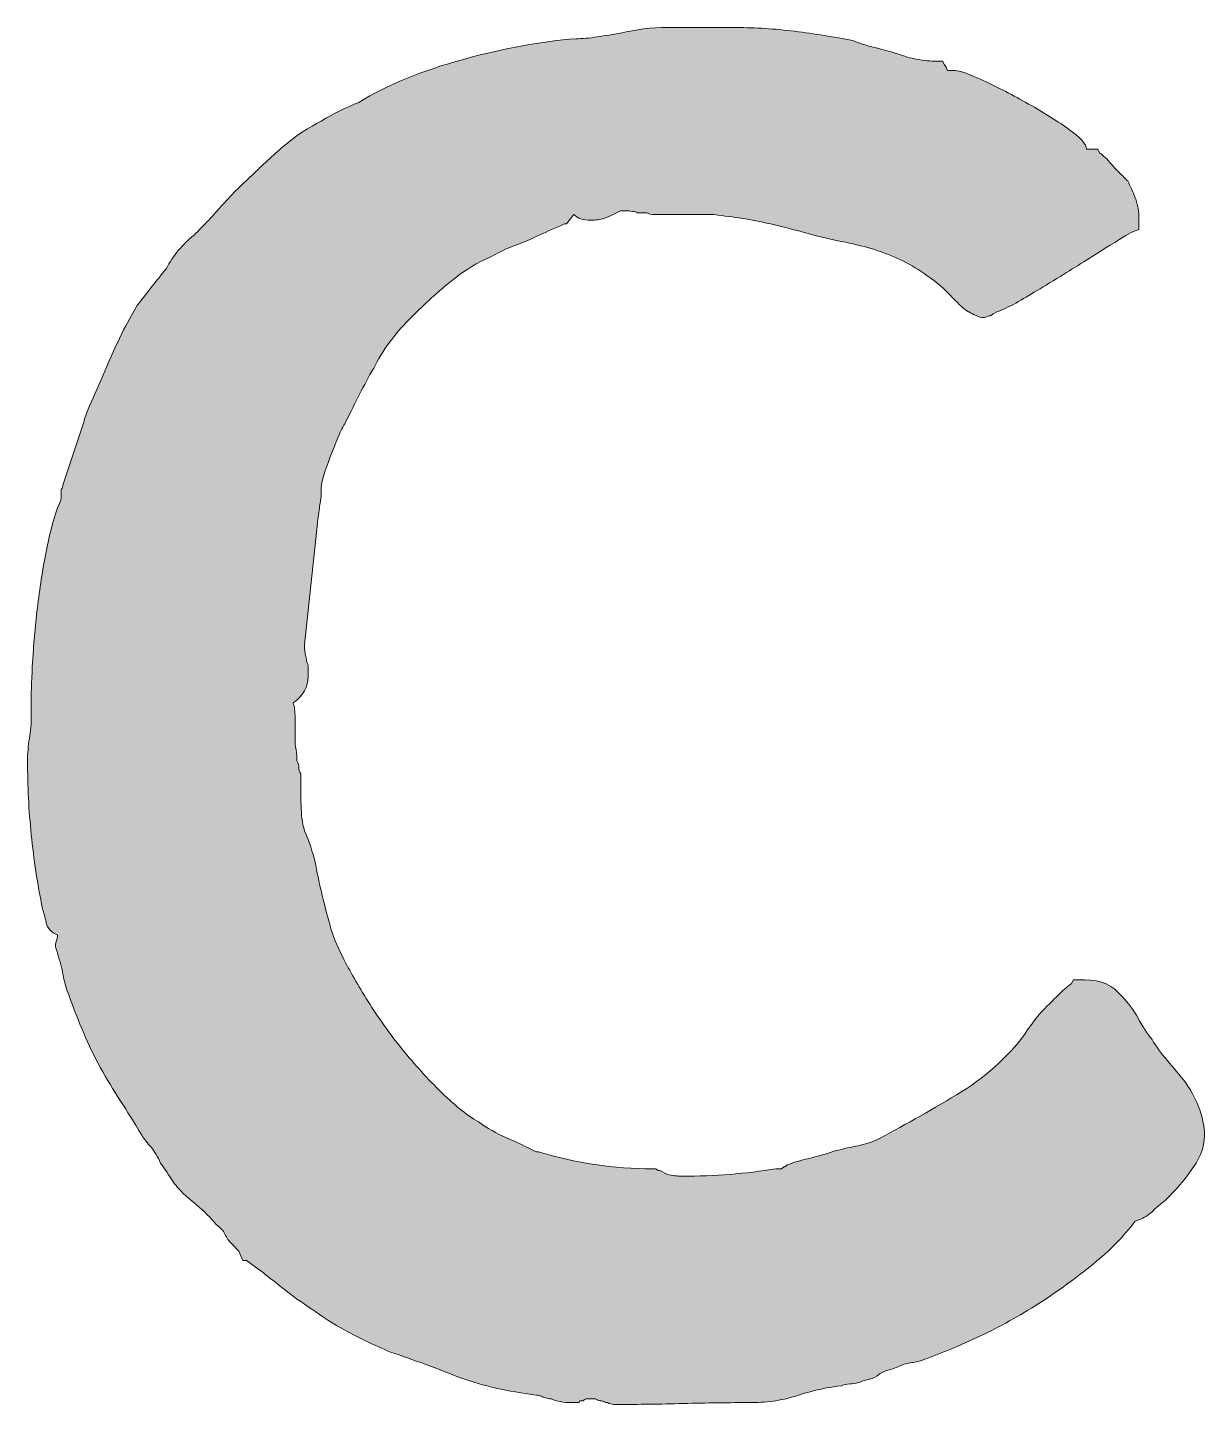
# Model space of a CAD drawing. Header units: inches. Extents: x 35 to 465, y -451 to -49.
# Drawn here: x 136.1 to 210.8, y -287.6 to -200.2 of the extents above; entities that cross this region are included whole.
import ezdxf

# ---------------------------------------------------------------- set-up
doc = ezdxf.new("R2010")
doc.units = ezdxf.units.IN
doc.header["$MEASUREMENT"] = 0
doc.layers.add('Layer 1', color=7, linetype='Continuous')

# ---------------------------------------------------------------- blocks, each defined once
blk = doc.blocks.new('block 11')
at = {"layer": 'Layer 1', "true_color": 0x0b0b0b}
h = blk.add_hatch(color=28, dxfattribs=at)
h.dxf.hatch_style = 2
edge = h.paths.add_edge_path()
edge.add_spline(control_points=[(149.559, -277.822), (149.559, -277.822), (149.086, -277.347), (149.086, -277.347), (148.925, -277.19), (148.788, -276.992), (148.669, -276.754), (148.552, -276.516), (148.373, -276.32), (148.135, -276.161), (147.739, -275.686), (147.324, -275.27), (146.89, -274.915), (146.454, -274.558), (146.156, -274.303), (146, -274.143), (145.683, -273.827), (145.424, -273.51), (145.228, -273.193), (145.03, -272.878), (144.813, -272.561), (144.575, -272.244), (144.415, -271.849), (144.219, -271.514), (143.981, -271.235), (143.743, -270.959), (143.545, -270.702), (143.389, -270.464), (142.913, -269.673), (142.457, -268.942), (142.023, -268.268), (141.587, -267.597), (141.172, -266.903), (140.776, -266.191), (140.38, -265.479), (140.024, -264.748), (139.709, -263.996), (139.392, -263.245), (139.075, -262.434), (138.76, -261.562), (138.599, -261.168), (138.481, -260.752), (138.403, -260.316), (138.324, -259.882), (138.205, -259.426), (138.047, -258.951), (138.047, -258.873), (138.028, -258.794), (137.988, -258.714), (137.947, -258.636), (137.928, -258.556), (137.928, -258.477), (137.928, -258.319), (137.947, -258.201), (137.988, -258.121), (138.028, -258.043), (138.047, -257.924), (138.047, -257.765), (137.651, -257.606), (137.413, -257.349), (137.336, -256.993), (137.256, -256.637), (137.175, -256.341), (137.098, -256.103), (136.781, -254.521), (136.543, -252.958), (136.387, -251.415), (136.226, -249.872), (136.149, -248.311), (136.149, -246.727), (136.149, -246.253), (136.187, -245.777), (136.268, -245.303), (136.345, -244.828), (136.387, -244.353), (136.387, -243.879), (136.387, -243.879), (136.387, -242.692), (136.387, -242.692), (136.387, -241.98), (136.424, -241.051), (136.504, -239.903), (136.583, -238.756), (136.702, -237.57), (136.86, -236.343), (137.019, -235.116), (137.217, -233.95), (137.454, -232.841), (137.692, -231.734), (137.967, -230.823), (138.284, -230.111), (138.284, -230.111), (138.284, -229.992), (138.284, -229.992), (138.284, -229.992), (138.284, -229.874), (138.284, -229.874), (138.284, -229.874), (138.284, -229.518), (138.284, -229.518), (138.362, -229.439), (138.403, -229.322), (138.403, -229.162), (138.403, -229.162), (139.709, -225.245), (139.709, -225.245), (139.786, -224.93), (139.986, -224.414), (140.303, -223.702), (140.618, -222.99), (140.955, -222.219), (141.312, -221.388), (141.667, -220.558), (142.023, -219.806), (142.38, -219.133), (142.736, -218.462), (142.991, -218.005), (143.151, -217.768), (143.466, -217.373), (143.762, -216.997), (144.041, -216.641), (144.317, -216.285), (144.613, -215.91), (144.932, -215.514), (145.405, -214.643), (146, -213.931), (146.711, -213.377), (147.344, -212.744), (147.958, -212.092), (148.552, -211.418), (149.144, -210.748), (149.797, -210.094), (150.51, -209.46), (151.142, -208.828), (151.815, -208.214), (152.526, -207.621), (153.239, -207.027), (153.99, -206.534), (154.782, -206.137), (155.571, -205.662), (156.363, -205.268), (157.155, -204.95), (158.974, -203.844), (161.19, -202.932), (163.801, -202.22), (166.414, -201.508), (168.787, -201.074), (170.922, -200.915), (171.318, -200.915), (171.773, -200.876), (172.288, -200.796), (172.801, -200.719), (173.297, -200.639), (173.77, -200.559), (174.721, -200.322), (175.71, -200.203), (176.738, -200.203), (176.738, -200.203), (181.129, -200.203), (181.129, -200.203), (182.316, -200.203), (183.542, -200.283), (184.809, -200.441), (186.073, -200.6), (187.301, -200.796), (188.488, -201.034), (188.884, -201.193), (189.32, -201.33), (189.793, -201.449), (190.268, -201.568), (190.781, -201.707), (191.336, -201.865), (191.732, -202.024), (192.147, -202.143), (192.583, -202.22), (193.017, -202.301), (193.432, -202.339), (193.828, -202.339), (193.828, -202.339), (194.184, -202.339), (194.184, -202.339), (194.184, -202.339), (194.303, -202.577), (194.303, -202.577), (194.381, -202.656), (194.422, -202.716), (194.422, -202.754), (194.422, -202.796), (194.462, -202.855), (194.541, -202.932), (194.541, -202.932), (195.016, -202.932), (195.016, -202.932), (195.252, -202.932), (195.805, -203.132), (196.676, -203.526), (197.546, -203.923), (198.476, -204.397), (199.466, -204.95), (200.455, -205.505), (201.345, -206.059), (202.137, -206.612), (202.926, -207.166), (203.324, -207.602), (203.324, -207.917), (203.324, -207.917), (203.797, -207.917), (203.797, -207.917), (203.797, -207.917), (204.035, -207.917), (204.035, -207.917), (204.035, -207.917), (204.154, -208.155), (204.154, -208.155), (204.469, -208.393), (204.748, -208.67), (204.986, -208.986), (205.142, -209.145), (205.301, -209.303), (205.459, -209.46), (205.618, -209.62), (205.774, -209.777), (205.935, -209.935), (206.093, -210.252), (206.25, -210.608), (206.41, -211.003), (206.566, -211.4), (206.646, -211.875), (206.646, -212.427), (206.646, -212.427), (206.646, -213.021), (206.646, -213.021), (206.646, -213.021), (206.291, -213.14), (206.291, -213.14), (205.974, -213.299), (205.38, -213.655), (204.51, -214.207), (203.639, -214.762), (202.69, -215.355), (201.662, -215.988), (201.028, -216.385), (200.475, -216.721), (200, -216.997), (199.525, -217.274), (199.089, -217.531), (198.695, -217.768), (198.219, -218.005), (197.865, -218.165), (197.627, -218.243), (197.627, -218.243), (197.389, -218.362), (197.389, -218.362), (197.389, -218.362), (197.271, -218.48), (197.271, -218.48), (197.191, -218.48), (197.11, -218.501), (197.033, -218.539), (196.954, -218.581), (196.874, -218.599), (196.795, -218.599), (196.637, -218.599), (196.478, -218.56), (196.322, -218.48), (196.161, -218.402), (196.005, -218.322), (195.846, -218.243), (195.686, -218.165), (195.45, -217.967), (195.135, -217.65), (195.054, -217.572), (194.975, -217.492), (194.897, -217.412), (194.816, -217.334), (194.698, -217.216), (194.541, -217.056), (194.541, -217.056), (194.184, -216.7), (194.184, -216.7), (193.156, -215.83), (192.126, -215.178), (191.098, -214.742), (190.07, -214.308), (188.884, -213.97), (187.539, -213.733), (186.826, -213.575), (186.115, -213.397), (185.402, -213.199), (184.69, -213.002), (183.977, -212.825), (183.266, -212.665), (182.632, -212.507), (182.038, -212.389), (181.486, -212.309), (180.931, -212.231), (180.339, -212.151), (179.705, -212.071), (179.705, -212.071), (176.026, -212.071), (176.026, -212.071), (175.71, -212.071), (175.511, -212.032), (175.432, -211.953), (175.432, -211.953), (174.84, -211.953), (174.84, -211.953), (174.68, -211.875), (174.404, -211.834), (174.008, -211.834), (174.008, -211.834), (173.77, -211.834), (173.77, -211.834), (173.77, -211.834), (173.297, -212.071), (173.297, -212.071), (173.137, -212.151), (172.94, -212.231), (172.703, -212.309), (172.465, -212.389), (172.188, -212.427), (171.873, -212.427), (171.397, -212.427), (171.041, -212.309), (170.803, -212.071), (170.803, -212.071), (170.33, -212.665), (170.33, -212.665), (170.33, -212.665), (170.211, -212.665), (170.211, -212.665), (169.656, -212.902), (169.122, -213.14), (168.609, -213.377), (168.092, -213.614), (167.638, -213.813), (167.244, -213.97), (166.768, -214.13), (166.353, -214.308), (165.997, -214.504), (165.642, -214.702), (165.265, -214.881), (164.871, -215.038), (164.158, -215.435), (163.446, -215.929), (162.733, -216.522), (162.022, -217.115), (161.23, -217.848), (160.36, -218.717), (159.41, -219.667), (158.657, -220.696), (158.104, -221.804), (157.787, -222.358), (157.491, -222.913), (157.214, -223.464), (156.937, -224.019), (156.64, -224.613), (156.325, -225.245), (156.165, -225.483), (156.007, -225.8), (155.85, -226.195), (155.69, -226.591), (155.533, -226.986), (155.375, -227.381), (154.979, -228.41), (154.782, -229.084), (154.782, -229.399), (154.782, -229.954), (154.741, -230.349), (154.664, -230.586), (154.664, -230.746), (154.643, -230.923), (154.603, -231.12), (154.564, -231.318), (154.545, -231.497), (154.545, -231.654), (154.545, -231.654), (153.713, -239.368), (153.713, -239.368), (153.713, -239.686), (153.752, -239.962), (153.832, -240.199), (153.832, -240.359), (153.851, -240.457), (153.892, -240.496), (153.93, -240.537), (153.95, -240.635), (153.95, -240.792), (153.95, -240.792), (153.95, -241.386), (153.95, -241.386), (153.95, -242.021), (153.634, -242.573), (153.002, -243.048), (153.079, -243.285), (153.12, -243.602), (153.12, -243.997), (153.12, -243.997), (153.12, -245.303), (153.12, -245.303), (153.12, -245.54), (153.139, -245.777), (153.179, -246.015), (153.219, -246.253), (153.239, -246.489), (153.239, -246.727), (153.317, -246.886), (153.358, -247.024), (153.358, -247.142), (153.358, -247.261), (153.396, -247.4), (153.477, -247.558), (153.477, -247.558), (153.477, -248.389), (153.477, -248.389), (153.477, -249.023), (153.494, -249.616), (153.535, -250.169), (153.575, -250.723), (153.713, -251.237), (153.95, -251.712), (154.188, -252.345), (154.365, -252.978), (154.484, -253.61), (154.603, -254.245), (154.741, -254.877), (154.901, -255.51), (155.058, -256.144), (155.216, -256.737), (155.375, -257.29), (155.533, -257.844), (155.771, -258.437), (156.088, -259.07), (156.482, -259.862), (156.995, -260.773), (157.631, -261.8), (158.263, -262.829), (158.974, -263.838), (159.766, -264.826), (160.556, -265.817), (161.386, -266.746), (162.258, -267.615), (163.129, -268.487), (163.959, -269.158), (164.752, -269.633), (165.304, -270.03), (165.897, -270.366), (166.531, -270.642), (167.164, -270.92), (167.796, -271.216), (168.43, -271.532), (168.43, -271.532), (168.549, -271.532), (168.549, -271.532), (170.922, -272.244), (173.335, -272.6), (175.789, -272.6), (175.947, -272.6), (176.045, -272.621), (176.085, -272.66), (176.125, -272.7), (176.183, -272.719), (176.264, -272.719), (176.264, -272.719), (176.738, -272.956), (176.738, -272.956), (177.053, -273.036), (177.371, -273.075), (177.688, -273.075), (178.714, -273.075), (179.724, -273.036), (180.714, -272.956), (181.702, -272.878), (182.672, -272.76), (183.623, -272.6), (183.623, -272.6), (183.977, -272.6), (183.977, -272.6), (184.057, -272.522), (184.115, -272.481), (184.157, -272.481), (184.194, -272.481), (184.255, -272.443), (184.334, -272.362), (184.728, -272.205), (185.183, -272.066), (185.7, -271.947), (186.213, -271.829), (186.707, -271.691), (187.182, -271.532), (187.735, -271.374), (188.231, -271.255), (188.667, -271.176), (189.101, -271.098), (189.516, -270.979), (189.912, -270.819), (191.574, -269.95), (193.294, -268.98), (195.075, -267.912), (196.856, -266.844), (198.299, -265.558), (199.408, -264.055), (199.802, -263.422), (200.277, -262.829), (200.832, -262.274), (201.068, -262.038), (201.305, -261.8), (201.543, -261.562), (201.781, -261.325), (202.056, -261.088), (202.373, -260.85), (202.373, -260.85), (202.492, -260.613), (202.492, -260.613), (202.492, -260.613), (203.205, -260.613), (203.205, -260.613), (204.233, -260.613), (205.023, -260.969), (205.578, -261.681), (205.974, -262.078), (206.31, -262.533), (206.587, -263.046), (206.863, -263.562), (207.161, -264.016), (207.478, -264.411), (207.715, -264.808), (208.03, -265.241), (208.426, -265.717), (208.823, -266.191), (209.217, -266.666), (209.613, -267.141), (210.403, -268.328), (210.801, -269.437), (210.801, -270.464), (210.801, -271.255), (210.483, -272.047), (209.851, -272.838), (209.534, -273.312), (209.021, -273.905), (208.308, -274.618), (208.07, -274.777), (207.753, -275.053), (207.359, -275.449), (207.042, -275.686), (206.725, -275.846), (206.41, -275.923), (205.697, -276.873), (204.806, -277.783), (203.739, -278.652), (202.671, -279.525), (201.522, -280.355), (200.296, -281.145), (199.07, -281.938), (197.823, -282.629), (196.559, -283.222), (195.292, -283.815), (194.105, -284.311), (192.998, -284.706), (192.838, -284.786), (192.621, -284.844), (192.345, -284.884), (192.066, -284.925), (191.811, -284.984), (191.574, -285.061), (191.257, -285.222), (190.998, -285.32), (190.802, -285.358), (190.604, -285.399), (190.387, -285.496), (190.15, -285.656), (189.989, -285.813), (189.793, -285.911), (189.555, -285.952), (189.32, -285.991), (189.12, -286.05), (188.963, -286.13), (188.725, -286.208), (188.507, -286.249), (188.31, -286.249), (188.112, -286.249), (187.933, -286.287), (187.777, -286.368), (186.984, -286.445), (186.073, -286.644), (185.047, -286.961), (184.572, -287.118), (184.096, -287.237), (183.623, -287.316), (183.147, -287.395), (182.632, -287.435), (182.08, -287.435), (180.656, -287.435), (179.211, -287.454), (177.747, -287.495), (176.283, -287.533), (174.878, -287.554), (173.535, -287.554), (173.216, -287.554), (173.018, -287.514), (172.94, -287.435), (172.861, -287.435), (172.78, -287.416), (172.703, -287.376), (172.623, -287.335), (172.544, -287.316), (172.465, -287.316), (172.386, -287.316), (172.327, -287.297), (172.288, -287.257), (172.246, -287.217), (172.188, -287.199), (172.11, -287.199), (172.11, -287.199), (171.754, -287.199), (171.754, -287.199), (171.754, -287.199), (171.635, -287.199), (171.635, -287.199), (171.556, -287.199), (171.475, -287.237), (171.397, -287.316), (171.397, -287.316), (171.279, -287.316), (171.279, -287.316), (171.199, -287.316), (171.16, -287.335), (171.16, -287.376), (171.16, -287.416), (171.12, -287.435), (171.041, -287.435), (171.041, -287.435), (170.686, -287.435), (170.686, -287.435), (170.132, -287.435), (169.696, -287.356), (169.379, -287.199), (169.22, -287.199), (169.102, -287.178), (169.024, -287.139), (168.943, -287.098), (168.864, -287.08), (168.787, -287.08), (168.707, -287), (168.589, -286.961), (168.43, -286.961), (166.61, -286.723), (165.027, -286.368), (163.682, -285.892), (162.892, -285.575), (162.12, -285.281), (161.37, -285.003), (160.615, -284.727), (159.885, -284.468), (159.174, -284.231), (158.065, -283.756), (157.114, -283.302), (156.325, -282.867), (155.533, -282.432), (154.82, -281.976), (154.188, -281.501), (153.554, -281.107), (152.922, -280.652), (152.289, -280.136), (151.655, -279.623), (150.904, -279.05), (150.034, -278.416), (150.034, -278.416), (149.797, -278.416), (149.797, -278.416), (149.797, -278.416), (149.559, -277.822), (149.559, -277.822)], knot_values=[0, 0, 0, 0, 1, 1, 1, 2, 2, 2, 3, 3, 3, 4, 4, 4, 5, 5, 5, 6, 6, 6, 7, 7, 7, 8, 8, 8, 9, 9, 9, 10, 10, 10, 11, 11, 11, 12, 12, 12, 13, 13, 13, 14, 14, 14, 15, 15, 15, 16, 16, 16, 17, 17, 17, 18, 18, 18, 19, 19, 19, 20, 20, 20, 21, 21, 21, 22, 22, 22, 23, 23, 23, 24, 24, 24, 25, 25, 25, 26, 26, 26, 27, 27, 27, 28, 28, 28, 29, 29, 29, 30, 30, 30, 31, 31, 31, 32, 32, 32, 33, 33, 33, 34, 34, 34, 35, 35, 35, 36, 36, 36, 37, 37, 37, 38, 38, 38, 39, 39, 39, 40, 40, 40, 41, 41, 41, 42, 42, 42, 43, 43, 43, 44, 44, 44, 45, 45, 45, 46, 46, 46, 47, 47, 47, 48, 48, 48, 49, 49, 49, 50, 50, 50, 51, 51, 51, 52, 52, 52, 53, 53, 53, 54, 54, 54, 55, 55, 55, 56, 56, 56, 57, 57, 57, 58, 58, 58, 59, 59, 59, 60, 60, 60, 61, 61, 61, 62, 62, 62, 63, 63, 63, 64, 64, 64, 65, 65, 65, 66, 66, 66, 67, 67, 67, 68, 68, 68, 69, 69, 69, 70, 70, 70, 71, 71, 71, 72, 72, 72, 73, 73, 73, 74, 74, 74, 75, 75, 75, 76, 76, 76, 77, 77, 77, 78, 78, 78, 79, 79, 79, 80, 80, 80, 81, 81, 81, 82, 82, 82, 83, 83, 83, 84, 84, 84, 85, 85, 85, 86, 86, 86, 87, 87, 87, 88, 88, 88, 89, 89, 89, 90, 90, 90, 91, 91, 91, 92, 92, 92, 93, 93, 93, 94, 94, 94, 95, 95, 95, 96, 96, 96, 97, 97, 97, 98, 98, 98, 99, 99, 99, 100, 100, 100, 101, 101, 101, 102, 102, 102, 103, 103, 103, 104, 104, 104, 105, 105, 105, 106, 106, 106, 107, 107, 107, 108, 108, 108, 109, 109, 109, 110, 110, 110, 111, 111, 111, 112, 112, 112, 113, 113, 113, 114, 114, 114, 115, 115, 115, 116, 116, 116, 117, 117, 117, 118, 118, 118, 119, 119, 119, 120, 120, 120, 121, 121, 121, 122, 122, 122, 123, 123, 123, 124, 124, 124, 125, 125, 125, 126, 126, 126, 127, 127, 127, 128, 128, 128, 129, 129, 129, 130, 130, 130, 131, 131, 131, 132, 132, 132, 133, 133, 133, 134, 134, 134, 135, 135, 135, 136, 136, 136, 137, 137, 137, 138, 138, 138, 139, 139, 139, 140, 140, 140, 141, 141, 141, 142, 142, 142, 143, 143, 143, 144, 144, 144, 145, 145, 145, 146, 146, 146, 147, 147, 147, 148, 148, 148, 149, 149, 149, 150, 150, 150, 151, 151, 151, 152, 152, 152, 153, 153, 153, 154, 154, 154, 155, 155, 155, 156, 156, 156, 157, 157, 157, 158, 158, 158, 159, 159, 159, 160, 160, 160, 161, 161, 161, 162, 162, 162, 163, 163, 163, 164, 164, 164, 165, 165, 165, 166, 166, 166, 167, 167, 167, 168, 168, 168, 169, 169, 169, 170, 170, 170, 171, 171, 171, 172, 172, 172, 173, 173, 173, 174, 174, 174, 175, 175, 175, 176, 176, 176, 177, 177, 177, 178, 178, 178, 179, 179, 179, 180, 180, 180, 181, 181, 181, 182, 182, 182, 183, 183, 183, 184, 184, 184, 185, 185, 185, 186, 186, 186, 187, 187, 187, 188, 188, 188, 189, 189, 189, 190, 190, 190, 191, 191, 191, 192, 192, 192, 193, 193, 193, 194, 194, 194, 195, 195, 195, 196, 196, 196, 197, 197, 197, 198, 198, 198, 199, 199, 199, 200, 200, 200, 201, 201, 201, 202, 202, 202, 203, 203, 203, 204, 204, 204, 205, 205, 205, 206, 206, 206, 207, 207, 207, 208, 208, 208, 209, 209, 209, 210, 210, 210, 211, 211, 211, 212, 212, 212, 213, 213, 213, 214, 214, 214, 215, 215, 215, 216, 216, 216, 217, 217, 217, 218, 218, 218, 219, 219, 219, 220, 220, 220, 221, 221, 221, 222, 222, 222, 223, 223, 223, 224, 224, 224, 224], degree=3, periodic=1)
at = {"layer": 'Layer 1', "lineweight": 0}
blk.add_open_spline([(149.559, -277.822), (149.559, -277.822), (149.086, -277.347), (149.086, -277.347), (148.925, -277.19), (148.788, -276.992), (148.669, -276.754), (148.552, -276.516), (148.373, -276.32), (148.135, -276.161), (147.739, -275.686), (147.324, -275.27), (146.89, -274.915), (146.454, -274.558), (146.156, -274.303), (146, -274.143), (145.683, -273.827), (145.424, -273.51), (145.228, -273.193), (145.03, -272.878), (144.813, -272.561), (144.575, -272.244), (144.415, -271.849), (144.219, -271.514), (143.981, -271.235), (143.743, -270.959), (143.545, -270.702), (143.389, -270.464), (142.913, -269.673), (142.457, -268.942), (142.023, -268.268), (141.587, -267.597), (141.172, -266.903), (140.776, -266.191), (140.38, -265.479), (140.024, -264.748), (139.709, -263.996), (139.392, -263.245), (139.075, -262.434), (138.76, -261.562), (138.599, -261.168), (138.481, -260.752), (138.403, -260.316), (138.324, -259.882), (138.205, -259.426), (138.047, -258.951), (138.047, -258.873), (138.028, -258.794), (137.988, -258.714), (137.947, -258.636), (137.928, -258.556), (137.928, -258.477), (137.928, -258.319), (137.947, -258.201), (137.988, -258.121), (138.028, -258.043), (138.047, -257.924), (138.047, -257.765), (137.651, -257.606), (137.413, -257.349), (137.336, -256.993), (137.256, -256.637), (137.175, -256.341), (137.098, -256.103), (136.781, -254.521), (136.543, -252.958), (136.387, -251.415), (136.226, -249.872), (136.149, -248.311), (136.149, -246.727), (136.149, -246.253), (136.187, -245.777), (136.268, -245.303), (136.345, -244.828), (136.387, -244.353), (136.387, -243.879), (136.387, -243.879), (136.387, -242.692), (136.387, -242.692), (136.387, -241.98), (136.424, -241.051), (136.504, -239.903), (136.583, -238.756), (136.702, -237.57), (136.86, -236.343), (137.019, -235.116), (137.217, -233.95), (137.454, -232.841), (137.692, -231.734), (137.967, -230.823), (138.284, -230.111), (138.284, -230.111), (138.284, -229.992), (138.284, -229.992), (138.284, -229.992), (138.284, -229.874), (138.284, -229.874), (138.284, -229.874), (138.284, -229.518), (138.284, -229.518), (138.362, -229.439), (138.403, -229.322), (138.403, -229.162), (138.403, -229.162), (139.709, -225.245), (139.709, -225.245), (139.786, -224.93), (139.986, -224.414), (140.303, -223.702), (140.618, -222.99), (140.955, -222.219), (141.312, -221.388), (141.667, -220.558), (142.023, -219.806), (142.38, -219.133), (142.736, -218.462), (142.991, -218.005), (143.151, -217.768), (143.466, -217.373), (143.762, -216.997), (144.041, -216.641), (144.317, -216.285), (144.613, -215.91), (144.932, -215.514), (145.405, -214.643), (146, -213.931), (146.711, -213.377), (147.344, -212.744), (147.958, -212.092), (148.552, -211.418), (149.144, -210.748), (149.797, -210.094), (150.51, -209.46), (151.142, -208.828), (151.815, -208.214), (152.526, -207.621), (153.239, -207.027), (153.99, -206.534), (154.782, -206.137), (155.571, -205.662), (156.363, -205.268), (157.155, -204.95), (158.974, -203.844), (161.19, -202.932), (163.801, -202.22), (166.414, -201.508), (168.787, -201.074), (170.922, -200.915), (171.318, -200.915), (171.773, -200.876), (172.288, -200.796), (172.801, -200.719), (173.297, -200.639), (173.77, -200.559), (174.721, -200.322), (175.71, -200.203), (176.738, -200.203), (176.738, -200.203), (181.129, -200.203), (181.129, -200.203), (182.316, -200.203), (183.542, -200.283), (184.809, -200.441), (186.073, -200.6), (187.301, -200.796), (188.488, -201.034), (188.884, -201.193), (189.32, -201.33), (189.793, -201.449), (190.268, -201.568), (190.781, -201.707), (191.336, -201.865), (191.732, -202.024), (192.147, -202.143), (192.583, -202.22), (193.017, -202.301), (193.432, -202.339), (193.828, -202.339), (193.828, -202.339), (194.184, -202.339), (194.184, -202.339), (194.184, -202.339), (194.303, -202.577), (194.303, -202.577), (194.381, -202.656), (194.422, -202.716), (194.422, -202.754), (194.422, -202.796), (194.462, -202.855), (194.541, -202.932), (194.541, -202.932), (195.016, -202.932), (195.016, -202.932), (195.252, -202.932), (195.805, -203.132), (196.676, -203.526), (197.546, -203.923), (198.476, -204.397), (199.466, -204.95), (200.455, -205.505), (201.345, -206.059), (202.137, -206.612), (202.926, -207.166), (203.324, -207.602), (203.324, -207.917), (203.324, -207.917), (203.797, -207.917), (203.797, -207.917), (203.797, -207.917), (204.035, -207.917), (204.035, -207.917), (204.035, -207.917), (204.154, -208.155), (204.154, -208.155), (204.469, -208.393), (204.748, -208.67), (204.986, -208.986), (205.142, -209.145), (205.301, -209.303), (205.459, -209.46), (205.618, -209.62), (205.774, -209.777), (205.935, -209.935), (206.093, -210.252), (206.25, -210.608), (206.41, -211.003), (206.566, -211.4), (206.646, -211.875), (206.646, -212.427), (206.646, -212.427), (206.646, -213.021), (206.646, -213.021), (206.646, -213.021), (206.291, -213.14), (206.291, -213.14), (205.974, -213.299), (205.38, -213.655), (204.51, -214.207), (203.639, -214.762), (202.69, -215.355), (201.662, -215.988), (201.028, -216.385), (200.475, -216.721), (200, -216.997), (199.525, -217.274), (199.089, -217.531), (198.695, -217.768), (198.219, -218.005), (197.865, -218.165), (197.627, -218.243), (197.627, -218.243), (197.389, -218.362), (197.389, -218.362), (197.389, -218.362), (197.271, -218.48), (197.271, -218.48), (197.191, -218.48), (197.11, -218.501), (197.033, -218.539), (196.954, -218.581), (196.874, -218.599), (196.795, -218.599), (196.637, -218.599), (196.478, -218.56), (196.322, -218.48), (196.161, -218.402), (196.005, -218.322), (195.846, -218.243), (195.686, -218.165), (195.45, -217.967), (195.135, -217.65), (195.054, -217.572), (194.975, -217.492), (194.897, -217.412), (194.816, -217.334), (194.698, -217.216), (194.541, -217.056), (194.541, -217.056), (194.184, -216.7), (194.184, -216.7), (193.156, -215.83), (192.126, -215.178), (191.098, -214.742), (190.07, -214.308), (188.884, -213.97), (187.539, -213.733), (186.826, -213.575), (186.115, -213.397), (185.402, -213.199), (184.69, -213.002), (183.977, -212.825), (183.266, -212.665), (182.632, -212.507), (182.038, -212.389), (181.486, -212.309), (180.931, -212.231), (180.339, -212.151), (179.705, -212.071), (179.705, -212.071), (176.026, -212.071), (176.026, -212.071), (175.71, -212.071), (175.511, -212.032), (175.432, -211.953), (175.432, -211.953), (174.84, -211.953), (174.84, -211.953), (174.68, -211.875), (174.404, -211.834), (174.008, -211.834), (174.008, -211.834), (173.77, -211.834), (173.77, -211.834), (173.77, -211.834), (173.297, -212.071), (173.297, -212.071), (173.137, -212.151), (172.94, -212.231), (172.703, -212.309), (172.465, -212.389), (172.188, -212.427), (171.873, -212.427), (171.397, -212.427), (171.041, -212.309), (170.803, -212.071), (170.803, -212.071), (170.33, -212.665), (170.33, -212.665), (170.33, -212.665), (170.211, -212.665), (170.211, -212.665), (169.656, -212.902), (169.122, -213.14), (168.609, -213.377), (168.092, -213.614), (167.638, -213.813), (167.244, -213.97), (166.768, -214.13), (166.353, -214.308), (165.997, -214.504), (165.642, -214.702), (165.265, -214.881), (164.871, -215.038), (164.158, -215.435), (163.446, -215.929), (162.733, -216.522), (162.022, -217.115), (161.23, -217.848), (160.36, -218.717), (159.41, -219.667), (158.657, -220.696), (158.104, -221.804), (157.787, -222.358), (157.491, -222.913), (157.214, -223.464), (156.937, -224.019), (156.64, -224.613), (156.325, -225.245), (156.165, -225.483), (156.007, -225.8), (155.85, -226.195), (155.69, -226.591), (155.533, -226.986), (155.375, -227.381), (154.979, -228.41), (154.782, -229.084), (154.782, -229.399), (154.782, -229.954), (154.741, -230.349), (154.664, -230.586), (154.664, -230.746), (154.643, -230.923), (154.603, -231.12), (154.564, -231.318), (154.545, -231.497), (154.545, -231.654), (154.545, -231.654), (153.713, -239.368), (153.713, -239.368), (153.713, -239.686), (153.752, -239.962), (153.832, -240.199), (153.832, -240.359), (153.851, -240.457), (153.892, -240.496), (153.93, -240.537), (153.95, -240.635), (153.95, -240.792), (153.95, -240.792), (153.95, -241.386), (153.95, -241.386), (153.95, -242.021), (153.634, -242.573), (153.002, -243.048), (153.079, -243.285), (153.12, -243.602), (153.12, -243.997), (153.12, -243.997), (153.12, -245.303), (153.12, -245.303), (153.12, -245.54), (153.139, -245.777), (153.179, -246.015), (153.219, -246.253), (153.239, -246.489), (153.239, -246.727), (153.317, -246.886), (153.358, -247.024), (153.358, -247.142), (153.358, -247.261), (153.396, -247.4), (153.477, -247.558), (153.477, -247.558), (153.477, -248.389), (153.477, -248.389), (153.477, -249.023), (153.494, -249.616), (153.535, -250.169), (153.575, -250.723), (153.713, -251.237), (153.95, -251.712), (154.188, -252.345), (154.365, -252.978), (154.484, -253.61), (154.603, -254.245), (154.741, -254.877), (154.901, -255.51), (155.058, -256.144), (155.216, -256.737), (155.375, -257.29), (155.533, -257.844), (155.771, -258.437), (156.088, -259.07), (156.482, -259.862), (156.995, -260.773), (157.631, -261.8), (158.263, -262.829), (158.974, -263.838), (159.766, -264.826), (160.556, -265.817), (161.386, -266.746), (162.258, -267.615), (163.129, -268.487), (163.959, -269.158), (164.752, -269.633), (165.304, -270.03), (165.897, -270.366), (166.531, -270.642), (167.164, -270.92), (167.796, -271.216), (168.43, -271.532), (168.43, -271.532), (168.549, -271.532), (168.549, -271.532), (170.922, -272.244), (173.335, -272.6), (175.789, -272.6), (175.947, -272.6), (176.045, -272.621), (176.085, -272.66), (176.125, -272.7), (176.183, -272.719), (176.264, -272.719), (176.264, -272.719), (176.738, -272.956), (176.738, -272.956), (177.053, -273.036), (177.371, -273.075), (177.688, -273.075), (178.714, -273.075), (179.724, -273.036), (180.714, -272.956), (181.702, -272.878), (182.672, -272.76), (183.623, -272.6), (183.623, -272.6), (183.977, -272.6), (183.977, -272.6), (184.057, -272.522), (184.115, -272.481), (184.157, -272.481), (184.194, -272.481), (184.255, -272.443), (184.334, -272.362), (184.728, -272.205), (185.183, -272.066), (185.7, -271.947), (186.213, -271.829), (186.707, -271.691), (187.182, -271.532), (187.735, -271.374), (188.231, -271.255), (188.667, -271.176), (189.101, -271.098), (189.516, -270.979), (189.912, -270.819), (191.574, -269.95), (193.294, -268.98), (195.075, -267.912), (196.856, -266.844), (198.299, -265.558), (199.408, -264.055), (199.802, -263.422), (200.277, -262.829), (200.832, -262.274), (201.068, -262.038), (201.305, -261.8), (201.543, -261.562), (201.781, -261.325), (202.056, -261.088), (202.373, -260.85), (202.373, -260.85), (202.492, -260.613), (202.492, -260.613), (202.492, -260.613), (203.205, -260.613), (203.205, -260.613), (204.233, -260.613), (205.023, -260.969), (205.578, -261.681), (205.974, -262.078), (206.31, -262.533), (206.587, -263.046), (206.863, -263.562), (207.161, -264.016), (207.478, -264.411), (207.715, -264.808), (208.03, -265.241), (208.426, -265.717), (208.823, -266.191), (209.217, -266.666), (209.613, -267.141), (210.403, -268.328), (210.801, -269.437), (210.801, -270.464), (210.801, -271.255), (210.483, -272.047), (209.851, -272.838), (209.534, -273.312), (209.021, -273.905), (208.308, -274.618), (208.07, -274.777), (207.753, -275.053), (207.359, -275.449), (207.042, -275.686), (206.725, -275.846), (206.41, -275.923), (205.697, -276.873), (204.806, -277.783), (203.739, -278.652), (202.671, -279.525), (201.522, -280.355), (200.296, -281.145), (199.07, -281.938), (197.823, -282.629), (196.559, -283.222), (195.292, -283.815), (194.105, -284.311), (192.998, -284.706), (192.838, -284.786), (192.621, -284.844), (192.345, -284.884), (192.066, -284.925), (191.811, -284.984), (191.574, -285.061), (191.257, -285.222), (190.998, -285.32), (190.802, -285.358), (190.604, -285.399), (190.387, -285.496), (190.15, -285.656), (189.989, -285.813), (189.793, -285.911), (189.555, -285.952), (189.32, -285.991), (189.12, -286.05), (188.963, -286.13), (188.725, -286.208), (188.507, -286.249), (188.31, -286.249), (188.112, -286.249), (187.933, -286.287), (187.777, -286.368), (186.984, -286.445), (186.073, -286.644), (185.047, -286.961), (184.572, -287.118), (184.096, -287.237), (183.623, -287.316), (183.147, -287.395), (182.632, -287.435), (182.08, -287.435), (180.656, -287.435), (179.211, -287.454), (177.747, -287.495), (176.283, -287.533), (174.878, -287.554), (173.535, -287.554), (173.216, -287.554), (173.018, -287.514), (172.94, -287.435), (172.861, -287.435), (172.78, -287.416), (172.703, -287.376), (172.623, -287.335), (172.544, -287.316), (172.465, -287.316), (172.386, -287.316), (172.327, -287.297), (172.288, -287.257), (172.246, -287.217), (172.188, -287.199), (172.11, -287.199), (172.11, -287.199), (171.754, -287.199), (171.754, -287.199), (171.754, -287.199), (171.635, -287.199), (171.635, -287.199), (171.556, -287.199), (171.475, -287.237), (171.397, -287.316), (171.397, -287.316), (171.279, -287.316), (171.279, -287.316), (171.199, -287.316), (171.16, -287.335), (171.16, -287.376), (171.16, -287.416), (171.12, -287.435), (171.041, -287.435), (171.041, -287.435), (170.686, -287.435), (170.686, -287.435), (170.132, -287.435), (169.696, -287.356), (169.379, -287.199), (169.22, -287.199), (169.102, -287.178), (169.024, -287.139), (168.943, -287.098), (168.864, -287.08), (168.787, -287.08), (168.707, -287), (168.589, -286.961), (168.43, -286.961), (166.61, -286.723), (165.027, -286.368), (163.682, -285.892), (162.892, -285.575), (162.12, -285.281), (161.37, -285.003), (160.615, -284.727), (159.885, -284.468), (159.174, -284.231), (158.065, -283.756), (157.114, -283.302), (156.325, -282.867), (155.533, -282.432), (154.82, -281.976), (154.188, -281.501), (153.554, -281.107), (152.922, -280.652), (152.289, -280.136), (151.655, -279.623), (150.904, -279.05), (150.034, -278.416), (150.034, -278.416), (149.797, -278.416), (149.797, -278.416), (149.797, -278.416), (149.559, -277.822), (149.559, -277.822)], degree=3, knots=[0, 0, 0, 0, 1, 1, 1, 2, 2, 2, 3, 3, 3, 4, 4, 4, 5, 5, 5, 6, 6, 6, 7, 7, 7, 8, 8, 8, 9, 9, 9, 10, 10, 10, 11, 11, 11, 12, 12, 12, 13, 13, 13, 14, 14, 14, 15, 15, 15, 16, 16, 16, 17, 17, 17, 18, 18, 18, 19, 19, 19, 20, 20, 20, 21, 21, 21, 22, 22, 22, 23, 23, 23, 24, 24, 24, 25, 25, 25, 26, 26, 26, 27, 27, 27, 28, 28, 28, 29, 29, 29, 30, 30, 30, 31, 31, 31, 32, 32, 32, 33, 33, 33, 34, 34, 34, 35, 35, 35, 36, 36, 36, 37, 37, 37, 38, 38, 38, 39, 39, 39, 40, 40, 40, 41, 41, 41, 42, 42, 42, 43, 43, 43, 44, 44, 44, 45, 45, 45, 46, 46, 46, 47, 47, 47, 48, 48, 48, 49, 49, 49, 50, 50, 50, 51, 51, 51, 52, 52, 52, 53, 53, 53, 54, 54, 54, 55, 55, 55, 56, 56, 56, 57, 57, 57, 58, 58, 58, 59, 59, 59, 60, 60, 60, 61, 61, 61, 62, 62, 62, 63, 63, 63, 64, 64, 64, 65, 65, 65, 66, 66, 66, 67, 67, 67, 68, 68, 68, 69, 69, 69, 70, 70, 70, 71, 71, 71, 72, 72, 72, 73, 73, 73, 74, 74, 74, 75, 75, 75, 76, 76, 76, 77, 77, 77, 78, 78, 78, 79, 79, 79, 80, 80, 80, 81, 81, 81, 82, 82, 82, 83, 83, 83, 84, 84, 84, 85, 85, 85, 86, 86, 86, 87, 87, 87, 88, 88, 88, 89, 89, 89, 90, 90, 90, 91, 91, 91, 92, 92, 92, 93, 93, 93, 94, 94, 94, 95, 95, 95, 96, 96, 96, 97, 97, 97, 98, 98, 98, 99, 99, 99, 100, 100, 100, 101, 101, 101, 102, 102, 102, 103, 103, 103, 104, 104, 104, 105, 105, 105, 106, 106, 106, 107, 107, 107, 108, 108, 108, 109, 109, 109, 110, 110, 110, 111, 111, 111, 112, 112, 112, 113, 113, 113, 114, 114, 114, 115, 115, 115, 116, 116, 116, 117, 117, 117, 118, 118, 118, 119, 119, 119, 120, 120, 120, 121, 121, 121, 122, 122, 122, 123, 123, 123, 124, 124, 124, 125, 125, 125, 126, 126, 126, 127, 127, 127, 128, 128, 128, 129, 129, 129, 130, 130, 130, 131, 131, 131, 132, 132, 132, 133, 133, 133, 134, 134, 134, 135, 135, 135, 136, 136, 136, 137, 137, 137, 138, 138, 138, 139, 139, 139, 140, 140, 140, 141, 141, 141, 142, 142, 142, 143, 143, 143, 144, 144, 144, 145, 145, 145, 146, 146, 146, 147, 147, 147, 148, 148, 148, 149, 149, 149, 150, 150, 150, 151, 151, 151, 152, 152, 152, 153, 153, 153, 154, 154, 154, 155, 155, 155, 156, 156, 156, 157, 157, 157, 158, 158, 158, 159, 159, 159, 160, 160, 160, 161, 161, 161, 162, 162, 162, 163, 163, 163, 164, 164, 164, 165, 165, 165, 166, 166, 166, 167, 167, 167, 168, 168, 168, 169, 169, 169, 170, 170, 170, 171, 171, 171, 172, 172, 172, 173, 173, 173, 174, 174, 174, 175, 175, 175, 176, 176, 176, 177, 177, 177, 178, 178, 178, 179, 179, 179, 180, 180, 180, 181, 181, 181, 182, 182, 182, 183, 183, 183, 184, 184, 184, 185, 185, 185, 186, 186, 186, 187, 187, 187, 188, 188, 188, 189, 189, 189, 190, 190, 190, 191, 191, 191, 192, 192, 192, 193, 193, 193, 194, 194, 194, 195, 195, 195, 196, 196, 196, 197, 197, 197, 198, 198, 198, 199, 199, 199, 200, 200, 200, 201, 201, 201, 202, 202, 202, 203, 203, 203, 204, 204, 204, 205, 205, 205, 206, 206, 206, 207, 207, 207, 208, 208, 208, 209, 209, 209, 210, 210, 210, 211, 211, 211, 212, 212, 212, 213, 213, 213, 214, 214, 214, 215, 215, 215, 216, 216, 216, 217, 217, 217, 218, 218, 218, 219, 219, 219, 220, 220, 220, 221, 221, 221, 222, 222, 222, 223, 223, 223, 224, 224, 224, 224], dxfattribs=at)
blk = doc.blocks.new('block 2')
at = {"layer": 'Layer 1'}
blk.add_blockref('block 11', (0, 0), dxfattribs=at)

msp = doc.modelspace()

# ---------------------------------------------------------------- block references
at = {"layer": 'Layer 1'}
msp.add_blockref('block 2', (0, 0), dxfattribs=at)

doc.saveas('drawing.dxf')
